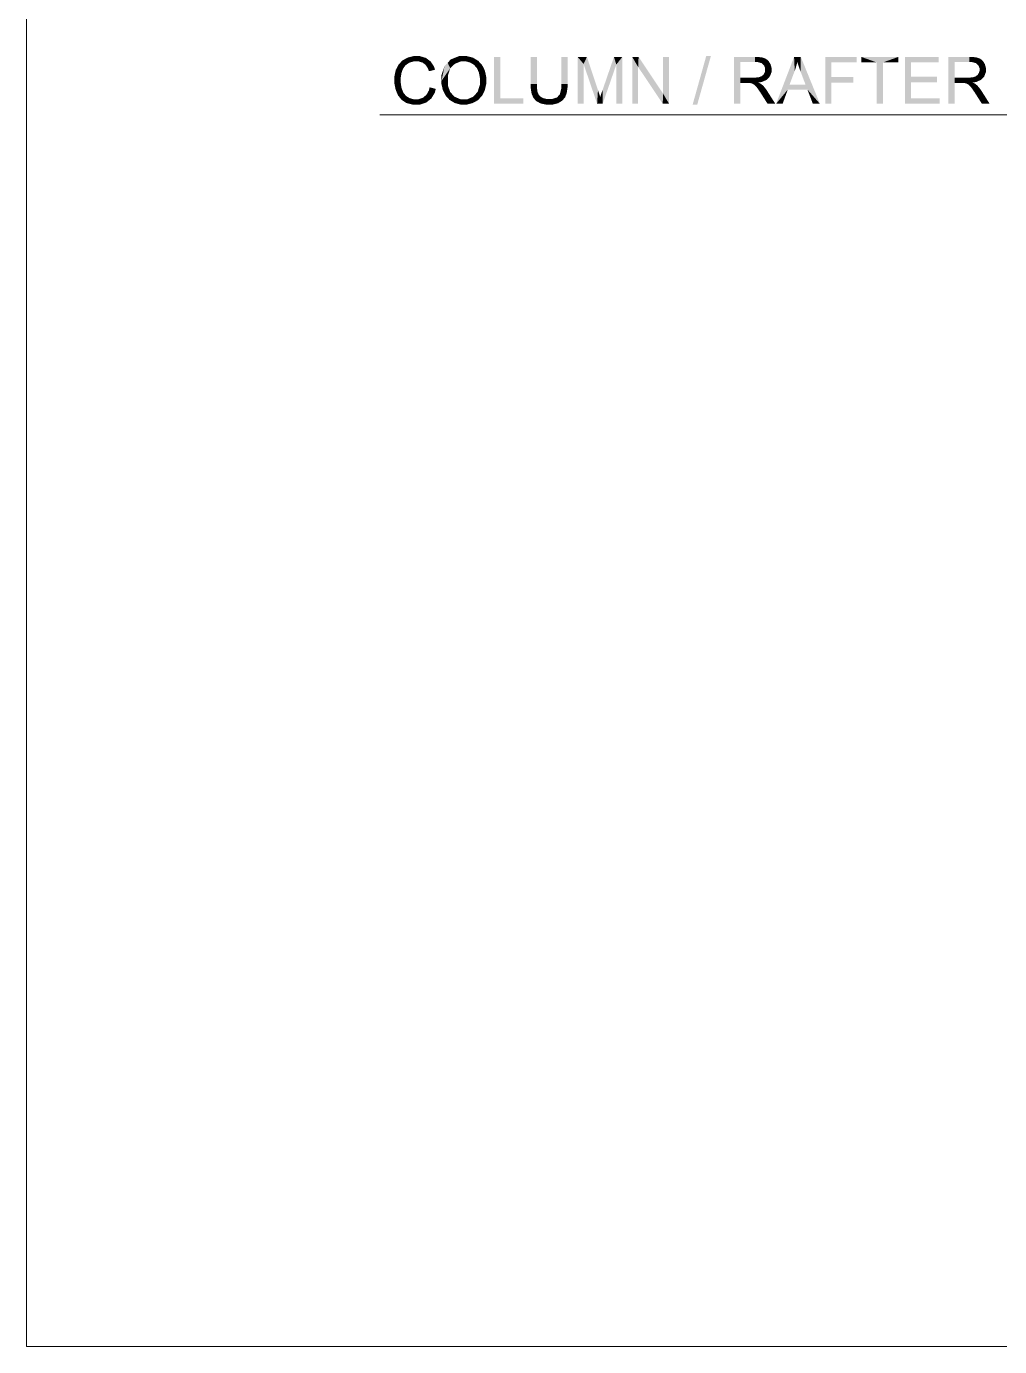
# Model space of a CAD drawing. Header units: millimetres. Extents: x 2 to 579, y 1 to 405.
# Drawn here: x 128.82 to 146.77, y 77.29 to 101.64 of the extents above; entities that cross this region are included whole.
import ezdxf

# ---------------------------------------------------------------- set-up
doc = ezdxf.new("R2010")
doc.units = ezdxf.units.MM
doc.linetypes.add('XKITLINE00', pattern=[0])
doc.layers.add('LinkedObject', color=7, linetype='Continuous', lineweight=0)

# ---------------------------------------------------------------- blocks, each defined once
blk = doc.blocks.new('*A4')
at = {"layer": 'LinkedObject'}
for points in [[(135.852, 101.069), (135.962, 100.998), (135.805, 101.043)], [(135.957, 101.095), (135.962, 100.998), (135.852, 101.069)], [(136.014, 101.095), (135.962, 100.998), (135.957, 101.095)], [(135.962, 100.998), (136.014, 101.095), (136.012, 100.998)], [(136.014, 101.095), (136.055, 100.998), (136.012, 100.998)], [(136.188, 101.062), (136.014, 101.095), (136.079, 101.095)], [(136.232, 101.029), (136.014, 101.095), (136.188, 101.062)], [(136.127, 100.976), (136.014, 101.095), (136.232, 101.029)], [(136.055, 100.998), (136.014, 101.095), (136.127, 100.976)], [(136.797, 101.095), (136.59, 100.974), (136.648, 101.035)], [(136.889, 101.095), (136.59, 100.974), (136.797, 101.095)], [(136.828, 100.997), (136.59, 100.974), (136.889, 101.095)], [(136.828, 100.997), (136.889, 101.095), (136.889, 100.997)], [(136.889, 101.095), (136.932, 100.997), (136.889, 100.997)], [(137.056, 101.067), (136.889, 101.095), (136.948, 101.095)], [(137.104, 101.038), (136.889, 101.095), (137.056, 101.067)], [(137.009, 100.975), (136.889, 101.095), (137.104, 101.038)], [(136.932, 100.997), (136.889, 101.095), (137.009, 100.975)], [(137.558, 101.081), (137.444, 100.217), (137.444, 101.081)], [(137.558, 100.319), (137.444, 100.217), (137.558, 101.081)], [(138.235, 101.081), (138.121, 100.582), (138.121, 101.081)], [(138.235, 100.582), (138.121, 100.582), (138.235, 101.081)], [(138.8, 101.081), (138.686, 100.582), (138.686, 101.081)], [(138.8, 100.582), (138.686, 100.582), (138.8, 101.081)], [(138.987, 101.081), (139.096, 100.952), (138.987, 100.217)], [(139.096, 100.952), (138.987, 101.081), (139.158, 101.081)], [(139.096, 100.952), (139.158, 101.081), (139.346, 100.217)], [(139.346, 100.217), (139.158, 101.081), (139.362, 100.469)], [(139.657, 101.081), (139.7, 100.94), (139.45, 100.48)], [(139.81, 101.081), (139.7, 100.94), (139.657, 101.081)], [(139.7, 100.217), (139.81, 101.081), (139.81, 100.217)], [(139.7, 100.94), (139.81, 101.081), (139.7, 100.217)], [(139.993, 101.081), (140.103, 100.895), (139.993, 100.217)], [(140.103, 100.895), (139.993, 101.081), (140.111, 101.081)], [(140.103, 100.895), (140.111, 101.081), (140.556, 100.217)], [(140.556, 100.217), (140.111, 101.081), (140.563, 100.403)], [(140.673, 101.081), (140.563, 100.403), (140.563, 101.081)], [(140.673, 100.217), (140.563, 100.403), (140.673, 101.081)], [(141.444, 101.095), (141.108, 100.202), (141.358, 101.095)], [(141.193, 100.202), (141.108, 100.202), (141.444, 101.095)], [(141.987, 100.7), (141.873, 100.217), (141.873, 101.081)], [(141.873, 101.081), (141.987, 100.986), (141.987, 100.7)], [(142.26, 100.986), (141.873, 101.081), (142.256, 101.081)], [(141.987, 100.986), (141.873, 101.081), (142.26, 100.986)], [(142.256, 101.081), (142.308, 100.986), (142.26, 100.986)], [(142.401, 101.069), (142.256, 101.081), (142.313, 101.081)], [(142.431, 101.057), (142.256, 101.081), (142.401, 101.069)], [(142.379, 100.966), (142.256, 101.081), (142.431, 101.057)], [(142.308, 100.986), (142.256, 101.081), (142.379, 100.966)], [(142.979, 101.081), (142.991, 100.825), (142.648, 100.217)], [(142.991, 100.825), (142.979, 101.081), (143.006, 100.866)], [(143.006, 100.866), (142.979, 101.081), (143.029, 100.948)], [(143.029, 100.948), (142.979, 101.081), (143.038, 100.99)], [(143.103, 101.081), (143.038, 100.99), (142.979, 101.081)], [(143.038, 100.99), (143.103, 101.081), (143.048, 100.955)], [(143.048, 100.955), (143.103, 101.081), (143.078, 100.865)], [(143.078, 100.865), (143.103, 101.081), (143.099, 100.81)], [(143.099, 100.81), (143.103, 101.081), (143.189, 100.572)], [(143.189, 100.572), (143.103, 101.081), (143.225, 100.479)], [(143.225, 100.479), (143.103, 101.081), (143.455, 100.217)], [(143.667, 100.711), (143.553, 100.217), (143.553, 101.081)], [(143.667, 100.711), (143.553, 101.081), (143.667, 100.979)], [(144.135, 100.979), (143.553, 101.081), (144.135, 101.081)], [(143.667, 100.979), (143.553, 101.081), (144.135, 100.979)], [(144.219, 101.081), (144.503, 100.979), (144.219, 100.979)], [(144.617, 100.979), (144.503, 100.979), (144.219, 101.081)], [(144.617, 100.979), (144.219, 101.081), (144.903, 101.081)], [(144.617, 100.979), (144.903, 101.081), (144.903, 100.979)], [(145.137, 100.714), (145.023, 100.217), (145.023, 101.081)], [(145.137, 100.714), (145.023, 101.081), (145.137, 100.979)], [(145.647, 100.979), (145.023, 101.081), (145.647, 101.081)], [(145.137, 100.979), (145.023, 101.081), (145.647, 100.979)], [(145.941, 100.7), (145.827, 100.217), (145.827, 101.081)], [(145.827, 101.081), (145.941, 100.986), (145.941, 100.7)], [(146.214, 100.986), (145.827, 101.081), (146.209, 101.081)], [(145.941, 100.986), (145.827, 101.081), (146.214, 100.986)], [(146.209, 101.081), (146.262, 100.986), (146.214, 100.986)], [(146.355, 101.069), (146.209, 101.081), (146.267, 101.081)], [(146.385, 101.057), (146.209, 101.081), (146.355, 101.069)], [(146.332, 100.966), (146.209, 101.081), (146.385, 101.057)], [(146.262, 100.986), (146.209, 101.081), (146.332, 100.966)], [(135.738, 100.782), (135.607, 100.723), (135.632, 100.84)], [(135.751, 100.822), (135.632, 100.84), (135.658, 100.891)], [(135.738, 100.782), (135.632, 100.84), (135.751, 100.822)], [(135.684, 100.941), (135.812, 100.926), (135.658, 100.891)], [(135.658, 100.891), (135.812, 100.926), (135.765, 100.862)], [(135.751, 100.822), (135.658, 100.891), (135.765, 100.862)], [(135.757, 101.017), (135.812, 100.926), (135.684, 100.941)], [(135.805, 101.043), (135.812, 100.926), (135.757, 101.017)], [(135.805, 101.043), (135.962, 100.998), (135.879, 100.974)], [(135.812, 100.926), (135.805, 101.043), (135.845, 100.95)], [(135.845, 100.95), (135.805, 101.043), (135.879, 100.974)], [(136.127, 100.976), (136.232, 101.029), (136.155, 100.955)], [(136.232, 101.029), (136.184, 100.933), (136.155, 100.955)], [(136.184, 100.933), (136.232, 101.029), (136.228, 100.865)], [(136.228, 100.865), (136.232, 101.029), (136.355, 100.844)], [(136.228, 100.865), (136.355, 100.844), (136.243, 100.817)], [(136.338, 100.904), (136.232, 101.029), (136.276, 100.996)], [(136.355, 100.844), (136.232, 101.029), (136.338, 100.904)], [(136.59, 100.974), (136.475, 100.637), (136.533, 100.913)], [(136.636, 100.872), (136.475, 100.637), (136.59, 100.974)], [(136.533, 100.913), (136.475, 100.637), (136.475, 100.745)], [(136.593, 100.733), (136.475, 100.637), (136.636, 100.872)], [(136.724, 100.955), (136.59, 100.974), (136.828, 100.997)], [(136.59, 100.974), (136.724, 100.955), (136.68, 100.914)], [(136.636, 100.872), (136.59, 100.974), (136.68, 100.914)], [(137.009, 100.975), (137.104, 101.038), (137.043, 100.954)], [(137.104, 101.038), (137.078, 100.932), (137.043, 100.954)], [(137.078, 100.932), (137.104, 101.038), (137.13, 100.871)], [(137.225, 100.93), (137.104, 101.038), (137.152, 101.01)], [(137.251, 100.879), (137.104, 101.038), (137.225, 100.93)], [(137.13, 100.871), (137.104, 101.038), (137.251, 100.879)], [(137.13, 100.871), (137.251, 100.879), (137.148, 100.832)], [(137.251, 100.879), (137.166, 100.792), (137.148, 100.832)], [(137.166, 100.792), (137.251, 100.879), (137.183, 100.7)], [(137.183, 100.7), (137.251, 100.879), (137.301, 100.712)], [(137.301, 100.712), (137.251, 100.879), (137.276, 100.828)], [(138.987, 100.217), (139.096, 100.952), (139.096, 100.217)], [(139.45, 100.48), (139.7, 100.94), (139.449, 100.217)], [(139.993, 100.217), (140.103, 100.895), (140.103, 100.217)], [(142.431, 101.057), (142.401, 100.946), (142.379, 100.966)], [(142.461, 101.046), (142.401, 100.946), (142.431, 101.057)], [(142.401, 100.946), (142.461, 101.046), (142.423, 100.926)], [(142.423, 100.926), (142.461, 101.046), (142.527, 100.975)], [(142.527, 100.975), (142.445, 100.876), (142.423, 100.926)], [(142.434, 100.786), (142.563, 100.845), (142.503, 100.69)], [(142.445, 100.824), (142.563, 100.845), (142.434, 100.786)], [(142.545, 100.946), (142.445, 100.876), (142.527, 100.975)], [(142.563, 100.881), (142.445, 100.876), (142.545, 100.946)], [(142.563, 100.845), (142.445, 100.876), (142.563, 100.881)], [(142.445, 100.876), (142.563, 100.845), (142.445, 100.845)], [(142.563, 100.845), (142.445, 100.824), (142.445, 100.845)], [(142.527, 100.975), (142.461, 101.046), (142.509, 101.005)], [(142.503, 100.69), (142.563, 100.845), (142.533, 100.722)], [(142.533, 100.722), (142.563, 100.845), (142.563, 100.799)], [(142.648, 100.217), (142.991, 100.825), (142.896, 100.572)], [(144.503, 100.217), (144.617, 100.979), (144.617, 100.217)], [(144.503, 100.979), (144.617, 100.979), (144.503, 100.217)], [(146.385, 101.057), (146.354, 100.946), (146.332, 100.966)], [(146.415, 101.046), (146.354, 100.946), (146.385, 101.057)], [(146.354, 100.946), (146.415, 101.046), (146.377, 100.926)], [(146.377, 100.926), (146.415, 101.046), (146.481, 100.975)], [(146.481, 100.975), (146.399, 100.876), (146.377, 100.926)], [(146.387, 100.786), (146.516, 100.845), (146.457, 100.69)], [(146.399, 100.824), (146.516, 100.845), (146.387, 100.786)], [(146.498, 100.946), (146.399, 100.876), (146.481, 100.975)], [(146.516, 100.881), (146.399, 100.876), (146.498, 100.946)], [(146.516, 100.845), (146.399, 100.876), (146.516, 100.881)], [(146.399, 100.876), (146.516, 100.845), (146.399, 100.845)], [(146.516, 100.845), (146.399, 100.824), (146.399, 100.845)], [(146.481, 100.975), (146.415, 101.046), (146.463, 101.005)], [(146.457, 100.69), (146.516, 100.845), (146.487, 100.722)], [(146.487, 100.722), (146.516, 100.845), (146.516, 100.799)], [(135.724, 100.699), (135.607, 100.723), (135.738, 100.782)], [(135.607, 100.723), (135.724, 100.699), (135.607, 100.655)], [(135.607, 100.655), (135.724, 100.699), (135.724, 100.656)], [(135.724, 100.656), (135.607, 100.593), (135.607, 100.655)], [(135.724, 100.601), (135.607, 100.593), (135.724, 100.656)], [(135.724, 100.601), (135.652, 100.424), (135.607, 100.593)], [(135.607, 100.593), (135.652, 100.424), (135.63, 100.478)], [(135.74, 100.504), (135.652, 100.424), (135.724, 100.601)], [(136.475, 100.637), (136.593, 100.733), (136.593, 100.635)], [(136.475, 100.637), (136.593, 100.557), (136.475, 100.58)], [(136.593, 100.557), (136.475, 100.637), (136.593, 100.635)], [(136.475, 100.58), (136.593, 100.557), (136.5, 100.473)], [(137.142, 100.436), (137.301, 100.647), (137.248, 100.412)], [(137.183, 100.564), (137.301, 100.647), (137.142, 100.436)], [(137.183, 100.648), (137.301, 100.712), (137.301, 100.647)], [(137.183, 100.7), (137.301, 100.712), (137.183, 100.648)], [(137.301, 100.647), (137.183, 100.564), (137.183, 100.648)], [(137.248, 100.412), (137.301, 100.647), (137.274, 100.464)], [(137.274, 100.464), (137.301, 100.647), (137.301, 100.582)], [(138.235, 100.582), (138.121, 100.513), (138.121, 100.582)], [(138.235, 100.526), (138.121, 100.513), (138.235, 100.582)], [(138.659, 100.391), (138.8, 100.582), (138.771, 100.375)], [(138.686, 100.501), (138.8, 100.582), (138.659, 100.391)], [(138.8, 100.582), (138.686, 100.501), (138.686, 100.582)], [(138.771, 100.375), (138.8, 100.582), (138.785, 100.413)], [(138.785, 100.413), (138.8, 100.582), (138.8, 100.516)], [(141.987, 100.7), (141.987, 100.6), (141.873, 100.217)], [(141.873, 100.217), (141.987, 100.6), (141.987, 100.217)], [(142.12, 100.6), (141.987, 100.7), (142.233, 100.7)], [(141.987, 100.6), (141.987, 100.7), (142.12, 100.6)], [(142.12, 100.6), (142.233, 100.7), (142.142, 100.6)], [(142.142, 100.6), (142.233, 100.7), (142.174, 100.598)], [(142.174, 100.598), (142.233, 100.7), (142.183, 100.596)], [(142.183, 100.596), (142.233, 100.7), (142.197, 100.593)], [(142.197, 100.593), (142.233, 100.7), (142.223, 100.582)], [(142.223, 100.582), (142.233, 100.7), (142.272, 100.7)], [(142.223, 100.582), (142.272, 100.7), (142.235, 100.573)], [(142.272, 100.7), (142.32, 100.61), (142.235, 100.573)], [(142.235, 100.573), (142.32, 100.61), (142.248, 100.565)], [(142.32, 100.61), (142.277, 100.536), (142.248, 100.565)], [(142.333, 100.708), (142.32, 100.61), (142.272, 100.7)], [(142.342, 100.599), (142.277, 100.536), (142.32, 100.61)], [(142.277, 100.536), (142.342, 100.599), (142.293, 100.516)], [(142.293, 100.516), (142.342, 100.599), (142.309, 100.495)], [(142.309, 100.495), (142.342, 100.599), (142.389, 100.567)], [(142.32, 100.61), (142.333, 100.708), (142.382, 100.618)], [(142.355, 100.716), (142.503, 100.69), (142.333, 100.708)], [(142.474, 100.658), (142.333, 100.708), (142.503, 100.69)], [(142.382, 100.618), (142.333, 100.708), (142.474, 100.658)], [(142.389, 100.567), (142.342, 100.599), (142.377, 100.577)], [(142.377, 100.724), (142.503, 100.69), (142.355, 100.716)], [(142.503, 100.69), (142.377, 100.724), (142.411, 100.75)], [(142.422, 100.768), (142.503, 100.69), (142.411, 100.75)], [(142.434, 100.786), (142.503, 100.69), (142.422, 100.768)], [(142.863, 100.479), (142.648, 100.217), (142.896, 100.572)], [(142.896, 100.572), (143.225, 100.479), (142.863, 100.479)], [(143.189, 100.572), (143.225, 100.479), (142.896, 100.572)], [(143.667, 100.609), (143.553, 100.217), (143.667, 100.711)], [(143.553, 100.217), (143.667, 100.609), (143.667, 100.217)], [(144.072, 100.609), (143.667, 100.711), (144.072, 100.711)], [(143.667, 100.609), (143.667, 100.711), (144.072, 100.609)], [(145.137, 100.612), (145.023, 100.217), (145.137, 100.714)], [(145.137, 100.319), (145.023, 100.217), (145.137, 100.612)], [(145.615, 100.612), (145.137, 100.714), (145.615, 100.714)], [(145.137, 100.612), (145.137, 100.714), (145.615, 100.612)], [(145.941, 100.7), (145.941, 100.6), (145.827, 100.217)], [(145.827, 100.217), (145.941, 100.6), (145.941, 100.217)], [(146.073, 100.6), (145.941, 100.7), (146.186, 100.7)], [(145.941, 100.6), (145.941, 100.7), (146.073, 100.6)], [(146.073, 100.6), (146.186, 100.7), (146.095, 100.6)], [(146.095, 100.6), (146.186, 100.7), (146.127, 100.598)], [(146.127, 100.598), (146.186, 100.7), (146.137, 100.596)], [(146.137, 100.596), (146.186, 100.7), (146.15, 100.593)], [(146.15, 100.593), (146.186, 100.7), (146.176, 100.582)], [(146.176, 100.582), (146.186, 100.7), (146.225, 100.7)], [(146.176, 100.582), (146.225, 100.7), (146.189, 100.573)], [(146.225, 100.7), (146.273, 100.61), (146.189, 100.573)], [(146.189, 100.573), (146.273, 100.61), (146.202, 100.565)], [(146.273, 100.61), (146.231, 100.536), (146.202, 100.565)], [(146.287, 100.708), (146.273, 100.61), (146.225, 100.7)], [(146.296, 100.599), (146.231, 100.536), (146.273, 100.61)], [(146.231, 100.536), (146.296, 100.599), (146.247, 100.516)], [(146.247, 100.516), (146.296, 100.599), (146.263, 100.495)], [(146.263, 100.495), (146.296, 100.599), (146.342, 100.567)], [(146.273, 100.61), (146.287, 100.708), (146.336, 100.618)], [(146.309, 100.716), (146.457, 100.69), (146.287, 100.708)], [(146.427, 100.658), (146.287, 100.708), (146.457, 100.69)], [(146.336, 100.618), (146.287, 100.708), (146.427, 100.658)], [(146.342, 100.567), (146.296, 100.599), (146.331, 100.577)], [(146.331, 100.724), (146.457, 100.69), (146.309, 100.716)], [(146.457, 100.69), (146.331, 100.724), (146.364, 100.75)], [(146.376, 100.768), (146.457, 100.69), (146.364, 100.75)], [(146.387, 100.786), (146.457, 100.69), (146.376, 100.768)], [(135.652, 100.424), (135.74, 100.504), (135.756, 100.463)], [(135.772, 100.422), (135.652, 100.424), (135.756, 100.463)], [(135.652, 100.424), (135.785, 100.259), (135.675, 100.37)], [(135.772, 100.422), (135.785, 100.259), (135.652, 100.424)], [(135.675, 100.37), (135.785, 100.259), (135.742, 100.287)], [(135.822, 100.361), (135.785, 100.259), (135.772, 100.422)], [(135.785, 100.259), (135.822, 100.361), (135.856, 100.34)], [(135.89, 100.32), (135.785, 100.259), (135.856, 100.34)], [(136.132, 100.327), (136.24, 100.276), (136.051, 100.3)], [(136.24, 100.276), (136.132, 100.327), (136.165, 100.355)], [(136.199, 100.383), (136.24, 100.276), (136.165, 100.355)], [(136.199, 100.383), (136.37, 100.491), (136.24, 100.276)], [(136.244, 100.465), (136.37, 100.491), (136.199, 100.383)], [(136.24, 100.276), (136.37, 100.491), (136.287, 100.313)], [(136.37, 100.491), (136.244, 100.465), (136.256, 100.52)], [(136.287, 100.313), (136.37, 100.491), (136.352, 100.42)], [(136.5, 100.473), (136.593, 100.557), (136.525, 100.422)], [(136.525, 100.422), (136.593, 100.557), (136.635, 100.434)], [(136.635, 100.434), (136.622, 100.29), (136.525, 100.422)], [(136.525, 100.422), (136.622, 100.29), (136.549, 100.371)], [(136.677, 100.389), (136.622, 100.29), (136.635, 100.434)], [(136.622, 100.29), (136.677, 100.389), (136.67, 100.261)], [(136.67, 100.261), (136.677, 100.389), (136.719, 100.345)], [(136.719, 100.345), (136.888, 100.202), (136.67, 100.261)], [(136.824, 100.3), (136.888, 100.202), (136.719, 100.345)], [(137.098, 100.255), (136.952, 100.3), (137.058, 100.345)], [(137.1, 100.39), (137.146, 100.282), (137.058, 100.345)], [(137.058, 100.345), (137.146, 100.282), (137.098, 100.255)], [(137.248, 100.412), (137.1, 100.39), (137.142, 100.436)], [(137.221, 100.36), (137.1, 100.39), (137.248, 100.412)], [(137.146, 100.282), (137.1, 100.39), (137.221, 100.36)], [(138.235, 100.526), (138.154, 100.365), (138.121, 100.513)], [(138.121, 100.513), (138.154, 100.365), (138.137, 100.405)], [(138.245, 100.443), (138.154, 100.365), (138.235, 100.526)], [(138.154, 100.365), (138.245, 100.443), (138.256, 100.416)], [(138.266, 100.389), (138.154, 100.365), (138.256, 100.416)], [(138.266, 100.389), (138.264, 100.244), (138.154, 100.365)], [(138.154, 100.365), (138.264, 100.244), (138.17, 100.325)], [(138.302, 100.348), (138.264, 100.244), (138.266, 100.389)], [(138.264, 100.244), (138.302, 100.348), (138.328, 100.334)], [(138.353, 100.319), (138.264, 100.244), (138.328, 100.334)], [(138.664, 100.25), (138.516, 100.305), (138.606, 100.333)], [(138.632, 100.362), (138.703, 100.274), (138.606, 100.333)], [(138.606, 100.333), (138.703, 100.274), (138.664, 100.25)], [(138.771, 100.375), (138.632, 100.362), (138.659, 100.391)], [(138.756, 100.336), (138.632, 100.362), (138.771, 100.375)], [(138.703, 100.274), (138.632, 100.362), (138.756, 100.336)], [(139.376, 100.427), (139.346, 100.217), (139.362, 100.469)], [(139.397, 100.363), (139.346, 100.217), (139.376, 100.427)], [(139.404, 100.342), (139.346, 100.217), (139.397, 100.363)], [(139.346, 100.217), (139.404, 100.342), (139.449, 100.217)], [(139.411, 100.365), (139.449, 100.217), (139.404, 100.342)], [(139.434, 100.434), (139.449, 100.217), (139.411, 100.365)], [(139.45, 100.48), (139.449, 100.217), (139.434, 100.434)], [(140.563, 100.403), (140.673, 100.217), (140.556, 100.217)], [(142.389, 100.567), (142.351, 100.435), (142.309, 100.495)], [(142.414, 100.544), (142.351, 100.435), (142.389, 100.567)], [(142.461, 100.486), (142.351, 100.435), (142.414, 100.544)], [(142.351, 100.435), (142.461, 100.486), (142.376, 100.396)], [(142.376, 100.396), (142.461, 100.486), (142.483, 100.452)], [(142.376, 100.396), (142.483, 100.452), (142.49, 100.217)], [(142.49, 100.217), (142.483, 100.452), (142.633, 100.217)], [(142.648, 100.217), (142.863, 100.479), (142.768, 100.217)], [(143.225, 100.479), (143.455, 100.217), (143.325, 100.217)], [(146.342, 100.567), (146.304, 100.435), (146.263, 100.495)], [(146.367, 100.544), (146.304, 100.435), (146.342, 100.567)], [(146.415, 100.486), (146.304, 100.435), (146.367, 100.544)], [(146.304, 100.435), (146.415, 100.486), (146.329, 100.396)], [(146.329, 100.396), (146.415, 100.486), (146.437, 100.452)], [(146.329, 100.396), (146.437, 100.452), (146.443, 100.217)], [(146.443, 100.217), (146.437, 100.452), (146.586, 100.217)], [(135.89, 100.32), (136.012, 100.202), (135.785, 100.259)], [(135.785, 100.259), (136.012, 100.202), (135.829, 100.23)], [(135.829, 100.23), (136.012, 100.202), (135.943, 100.202)], [(135.963, 100.3), (136.012, 100.202), (135.89, 100.32)], [(136.012, 100.202), (135.963, 100.3), (136.003, 100.3)], [(136.051, 100.3), (136.012, 100.202), (136.003, 100.3)], [(136.051, 100.3), (136.24, 100.276), (136.012, 100.202)], [(136.012, 100.202), (136.24, 100.276), (136.08, 100.202)], [(136.08, 100.202), (136.24, 100.276), (136.194, 100.239)], [(136.67, 100.261), (136.888, 100.202), (136.718, 100.231)], [(136.718, 100.231), (136.888, 100.202), (136.827, 100.202)], [(136.888, 100.202), (136.824, 100.3), (136.887, 100.3)], [(136.952, 100.3), (136.888, 100.202), (136.887, 100.3)], [(136.888, 100.202), (136.952, 100.3), (136.944, 100.202)], [(136.944, 100.202), (136.952, 100.3), (137.049, 100.229)], [(137.049, 100.229), (136.952, 100.3), (137.098, 100.255)], [(137.444, 100.217), (137.558, 100.319), (137.983, 100.217)], [(137.983, 100.217), (137.558, 100.319), (137.983, 100.319)], [(138.17, 100.325), (138.264, 100.244), (138.225, 100.265)], [(138.353, 100.319), (138.463, 100.202), (138.264, 100.244)], [(138.264, 100.244), (138.463, 100.202), (138.303, 100.223)], [(138.303, 100.223), (138.463, 100.202), (138.402, 100.202)], [(138.416, 100.305), (138.463, 100.202), (138.353, 100.319)], [(138.463, 100.202), (138.416, 100.305), (138.453, 100.305)], [(138.516, 100.305), (138.463, 100.202), (138.453, 100.305)], [(138.463, 100.202), (138.516, 100.305), (138.525, 100.202)], [(138.626, 100.226), (138.516, 100.305), (138.664, 100.25)], [(138.525, 100.202), (138.516, 100.305), (138.626, 100.226)], [(145.023, 100.217), (145.137, 100.319), (145.667, 100.217)], [(145.667, 100.217), (145.137, 100.319), (145.667, 100.319)]]:
    blk.add_hatch(color=7, dxfattribs=at).paths.add_polyline_path(points, flags=17)
at = {"layer": 'LinkedObject', "color": 2, "linetype": 'XKITLINE00', "lineweight": 0}
for p, q in [((128.82, 77.293), (128.82, 148.785)), ((212.972, 77.293), (128.82, 77.293))]:
    blk.add_line(p, q, dxfattribs=at)
at = {"layer": 'LinkedObject', "color": 6, "linetype": 'XKITLINE00', "lineweight": 0}
blk.add_line((149.801, 100.011), (135.341, 100.011), dxfattribs=at)

msp = doc.modelspace()

# ---------------------------------------------------------------- block references
at = {"lineweight": 0}
msp.add_blockref('*A4', (0, 0), dxfattribs=at)

doc.saveas('drawing.dxf')
